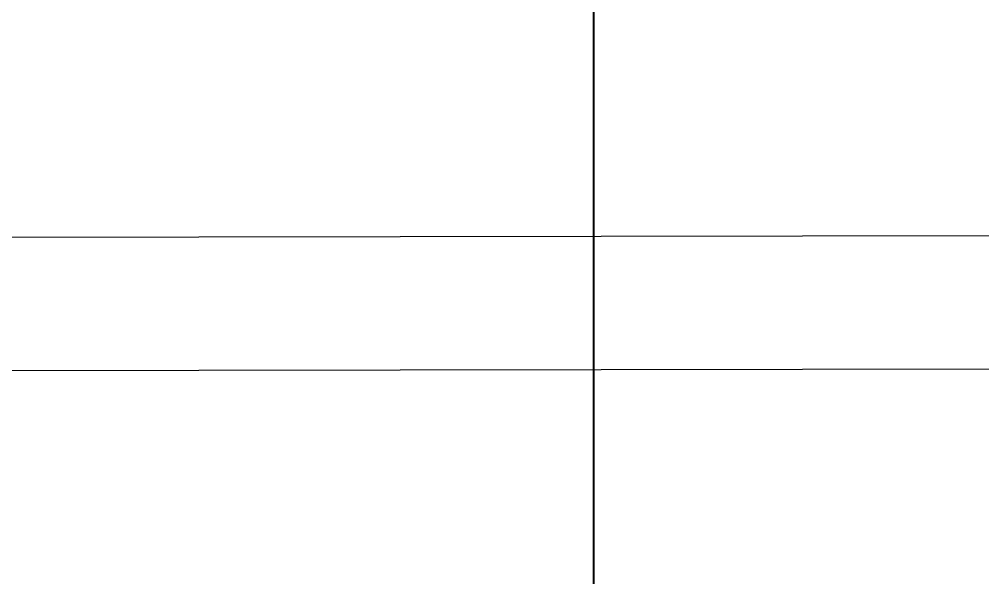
# Model space of a CAD drawing. Header units: inches. Extents: x -12418 to 183584, y -29325 to 19878.
# Drawn here: x 41270.9 to 41487.1, y -11219.7 to -11094.3 of the extents above; entities that cross this region are included whole.
import ezdxf

# ---------------------------------------------------------------- set-up
doc = ezdxf.new("R2010")
doc.units = ezdxf.units.IN
doc.header["$LTSCALE"] = 25
doc.header["$MEASUREMENT"] = 0
doc.linetypes.add('DASHDOT', pattern=[25.4, 12.7, -6.35, 0, -6.35])
for name, color, linetype, lineweight in [('00-Ground Floor$0$72_EGR_BASE_TEXT', 252, 'Continuous', 5), ('00-Ground Floor$0$LOADING', 253, 'Continuous', 5), ('E-LITE-CLNG-CNDT', 6, 'DASHDOT', 35)]:
    doc.layers.add(name, color=color, linetype=linetype, lineweight=lineweight)
doc.layers.add('00-Ground Floor$0$False Ceiling', color=251, linetype='Continuous')
doc.styles.add('00-Ground Floor$0$SIMPLEX', font='SIMPLEX.shx', dxfattribs={"height": 150})

# ---------------------------------------------------------------- blocks, each defined once
blk = doc.blocks.new('00-Ground Floor$0$workstation')
at = {"layer": '00-Ground Floor$0$LOADING'}
for p, q in [((2854.249, -1055.87, 0), (2804.249, -1055.787, 0)), ((2800.244, -1058.781, 0), (2858.244, -1058.877, 0))]:
    blk.add_line(p, q, dxfattribs=at)
blk = doc.blocks.new('00-Ground Floor$0$A$Ce9e1c4c3')
at = {"layer": '00-Ground Floor$0$False Ceiling', "color": 254, "linetype": 'Continuous'}
blk.add_line((-58600, -12867.43), (-58600, -8847.43), dxfattribs=at)
blk = doc.blocks.new('00-Ground Floor')
at = {"layer": '00-Ground Floor$0$False Ceiling', "color": 254}
blk.add_blockref('00-Ground Floor$0$A$Ce9e1c4c3', (100000, 0), dxfattribs=at)
at = {"layer": '00-Ground Floor$0$LOADING', "xscale": -10, "yscale": 10, "zscale": 10, "rotation": 180}
blk.add_blockref('00-Ground Floor$0$workstation', (13034.07, -21731.53, 0), dxfattribs=at)
at = {"layer": '00-Ground Floor$0$72_EGR_BASE_TEXT', "insert": (42613.49, -10910.19), "char_height": 150, "width": 3493.2205, "attachment_point": 2, "style": '00-Ground Floor$0$SIMPLEX'}
blk.add_mtext('PULMONARY CONSULTATION / EXAMINATION ROOM', dxfattribs=at)

msp = doc.modelspace()

# ---------------------------------------------------------------- block references
at = {"layer": 'E-LITE-CLNG-CNDT', "color": 1}
msp.add_blockref('00-Ground Floor', (0, 0), dxfattribs=at)

doc.saveas('drawing.dxf')
